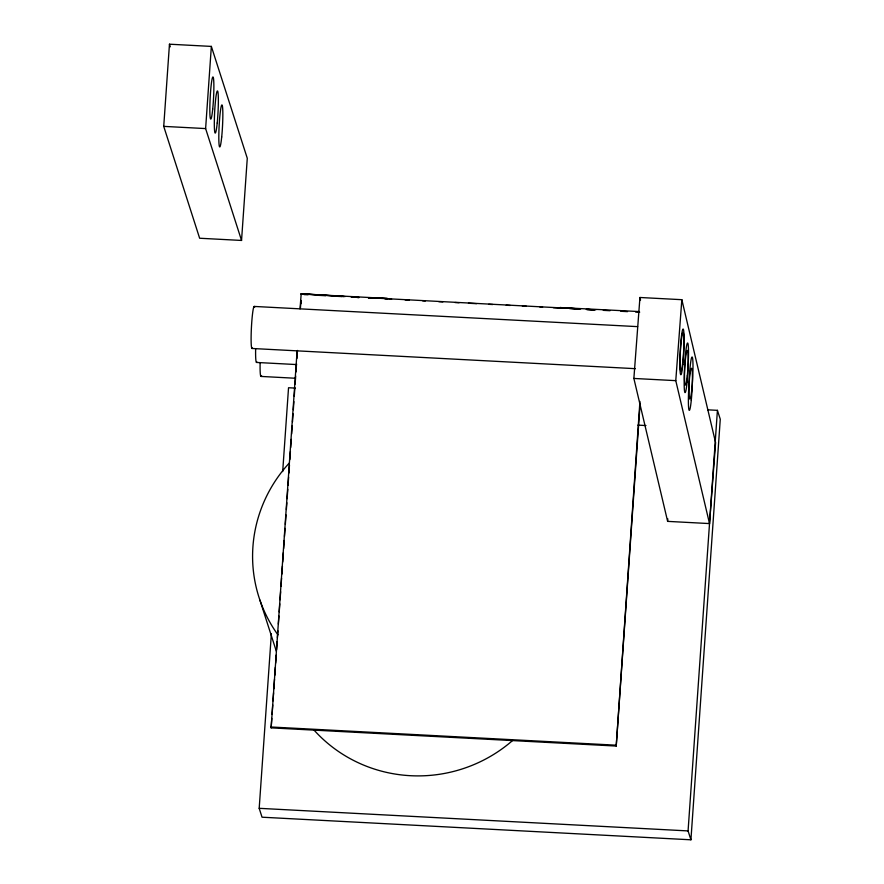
<?xml version="1.0" encoding="UTF-8"?>
<svg xmlns="http://www.w3.org/2000/svg" width="884" height="884" viewBox="0 0 884 884"><rect width="100%" height="100%" fill="white"/><g stroke="black" fill="none" stroke-linecap="round" stroke-linejoin="round"><path stroke-width="1.33" d="M163.728 126.379L169.463 44.2L211.353 46.41L247.277 158.269L241.542 240.448L199.64 238.238L163.728 126.379L205.618 128.578L241.542 240.448M205.618 128.578L211.353 46.41M707.775 409.833L717.421 410.342L720.272 419.226L690.923 839.8L262.04 817.203L259.189 808.319L271.366 633.762M282.692 471.581L288.538 387.744L295.433 388.109M640.115 403.656L616.214 746.052L271.134 727.864L297.101 350.904M300.03 308.881L301.201 293.687L345.125 296.56M271.134 727.864L271.786 718.427M272.073 714.382L272.736 704.946M273.012 700.901L273.576 692.813M273.863 688.769L274.515 679.332M274.802 675.299L275.366 667.21M275.653 663.166L276.217 655.077M276.593 649.685L277.156 641.596M277.432 637.552L277.907 630.811M278.372 624.071L278.946 615.982M279.222 611.938L279.786 603.849M280.073 599.805L280.637 591.716M281.013 586.324L281.576 578.235M281.852 574.191L282.427 566.103M282.703 562.058L283.366 552.622M283.642 548.577L284.206 540.489M284.493 536.444L285.057 528.367M285.344 524.322L285.996 514.886M286.372 509.493L286.847 502.753M287.123 498.709L287.786 489.272M288.062 485.228L288.637 477.139M288.913 473.095L289.477 465.006M289.853 459.614L290.416 451.525M290.703 447.481L291.267 439.392M291.643 434L292.206 425.911M292.493 421.867L293.057 413.778M293.333 409.734L293.897 401.645M294.273 396.253L294.836 388.164M295.123 384.131L295.687 376.043M295.974 371.998L296.538 363.91M296.913 358.517L297.477 350.429M300.449 307.787L300.969 300.438L301.002 303.654M616.214 746.052L639.928 401.435M690.923 839.8L688.072 830.916L717.421 410.342M633.872 378.451L639.939 297.488L681.84 299.687L715.587 442.619L709.52 523.582L667.63 521.372L633.872 378.451L675.774 380.65L709.52 523.582M675.774 380.65L681.84 299.687M667.63 521.372L667.818 518.842M368.396 297.72L580.655 308.936M368.363 297.798L387.413 298.461L301.135 293.919L343.721 296.538M595.728 309.864L586.258 309.411L594.357 309.831M639.486 311.577L559.948 307.555L579.683 308.947M304.019 294.582L308.063 294.792M317.5 295.289L325.588 295.72M335.025 296.217L341.765 296.571M351.191 297.068L359.28 297.499M368.716 297.996L375.457 298.35M384.894 298.847L387.59 298.991M388.938 299.057L391.634 299.201M405.115 299.908L409.159 300.129M422.64 300.836L425.337 300.98M438.818 301.687L442.862 301.897M454.995 302.538L459.039 302.748M468.476 303.245L476.564 303.676M488.697 304.317L492.742 304.527M506.212 305.234L510.256 305.455M522.389 306.096L526.433 306.306M539.914 307.013L542.61 307.157M553.395 307.72L560.136 308.085M569.572 308.582L576.313 308.936M587.098 309.499L593.838 309.853M603.275 310.35L610.015 310.704M620.8 311.279L627.541 311.632M635.629 312.063L639.662 312.273M254.249 306.439L637.629 326.638M251.995 348.473L635.375 368.672M256.482 362.451L296.483 364.562M260.979 376.429L295.455 378.253M637.872 425.116L645.961 425.547M270.847 726.991L615.938 745.179M259.189 808.319L688.072 830.916M351.965 297.046L358.838 297.477L351.976 297.013M301.245 293.676L301.322 294.438M169.463 44.2L170.292 46.797M259.918 600.103L276.327 651.221M639.939 297.488L640.546 300.041M512.422 740.659A140.865 137.363 -17.8 0 1 314.14 730.206M277.93 634.834A140.865 137.363 -17.8 0 1 289.123 463.194M252.415 347.987A21.05 1.691 -87 0 1 251.465 326.737A21.05 1.691 -87 0 1 254.658 307.278M256.901 361.965A21.05 1.691 -87 0 1 255.642 348.804M261.531 375.578A21.05 1.691 -87 0 1 260.128 362.794M221.696 136.998A21.05 1.691 -87 0 0 221.983 104.942A21.05 1.691 -87 0 0 218.823 135.904A21.05 1.691 -87 0 0 221.696 136.998M217.21 123.009A21.05 1.691 -87 0 0 217.497 90.953A21.05 1.691 -87 0 0 214.326 121.926A21.05 1.691 -87 0 0 217.21 123.009M212.724 109.03A21.05 1.691 -87 0 0 213.011 76.974A21.05 1.691 -87 0 0 209.84 107.947A21.05 1.691 -87 0 0 212.724 109.03M682.802 361.81A21.05 1.691 -87 0 0 683.221 329.091A21.05 1.691 -87 0 0 680.006 359.269A21.05 1.691 -87 0 0 682.802 361.81M687.288 375.799A21.05 1.691 -87 0 0 687.719 343.069A21.05 1.691 -87 0 0 684.492 373.247A21.05 1.691 -87 0 0 687.288 375.799M691.774 389.778A21.05 1.691 -87 0 0 692.205 357.059A21.05 1.691 -87 0 0 688.979 387.225A21.05 1.691 -87 0 0 691.774 389.778M691.277 400.308A21.061 1.691 -87 0 0 691.553 368.274A21.061 1.691 -87 0 0 688.393 399.325A21.061 1.691 -87 0 0 691.277 400.308M687.067 382.441A21.061 1.691 -87 0 0 687.332 350.407A21.061 1.691 -87 0 0 684.172 381.457A21.061 1.691 -87 0 0 687.067 382.441M682.846 364.573A21.061 1.691 -87 0 0 683.122 332.539A21.061 1.691 -87 0 0 679.951 363.6A21.061 1.691 -87 0 0 682.846 364.573"/></g></svg>
